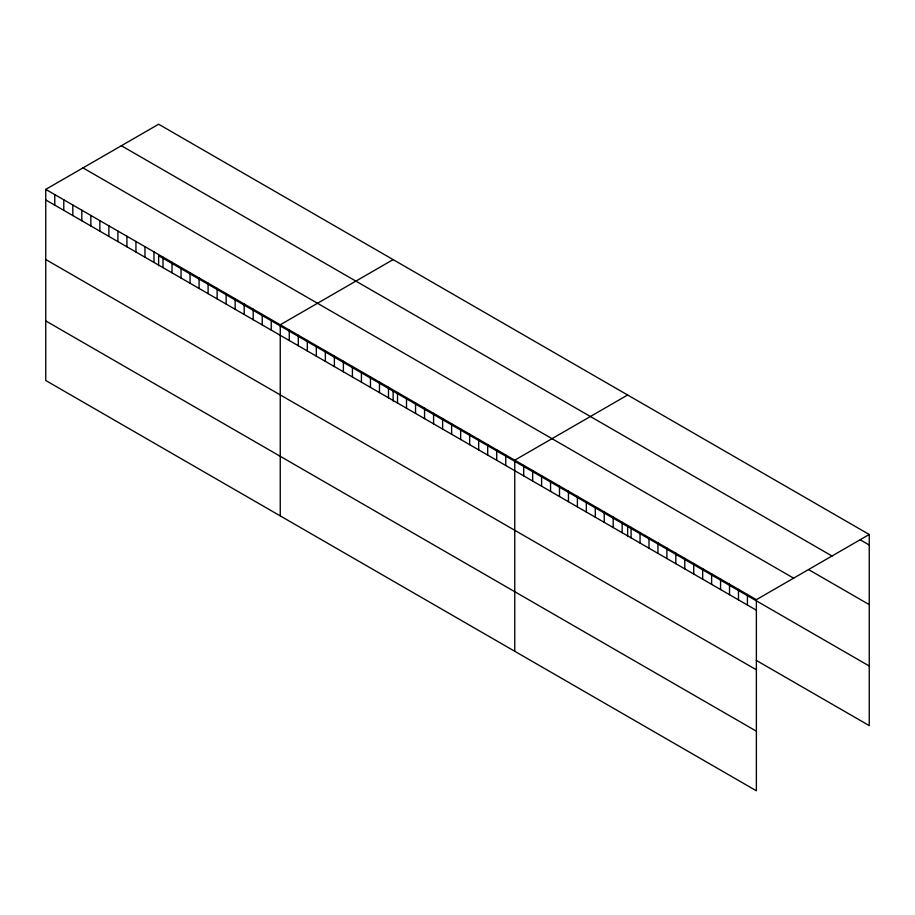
<?xml version="1.0" encoding="UTF-8"?>
<svg xmlns="http://www.w3.org/2000/svg" width="915" height="915" viewBox="0 0 915 915"><rect width="100%" height="100%" fill="white"/><g stroke="black" fill="none" stroke-linecap="round" stroke-linejoin="round"><path stroke-width="1.37" d="M45.75 189.394L756.373 599.668L756.373 790.777L45.75 380.503L45.75 189.394L158.627 124.223L869.25 534.497L869.25 725.606L756.27 660.378M393.13 259.608L280.253 324.779L280.253 515.888M627.644 395.006L514.756 460.176L514.756 651.286M756.373 599.668L869.25 534.497M860.306 539.861L869.25 545.031M121.375 145.725L831.998 556M808.849 569.748L869.25 604.621M83.002 167.891L793.625 578.166M869.25 666.017L158.627 255.743L158.627 265.67M45.75 199.928L756.373 610.202M45.75 259.517L756.373 669.791M45.75 320.913L756.373 731.188M747.418 594.498L747.418 605.032M738.474 589.329L738.474 599.863M729.53 584.17L729.53 594.704M720.574 579.001L720.574 589.535M711.63 573.831L711.63 584.365M702.674 568.673L702.674 579.206M693.73 563.503L693.73 574.037M684.786 558.333L684.786 568.867M675.83 553.175L675.83 563.709M666.886 548.005L666.886 558.539M657.931 542.835L657.931 553.369M648.987 537.665L648.987 548.199M640.043 532.507L640.043 543.041M631.087 527.337L631.087 537.871M627.644 526.525L627.644 536.453M622.143 522.168L622.143 532.702M613.199 517.009L613.199 527.543M604.243 511.84L604.243 522.374M595.299 506.67L595.299 517.204M586.343 501.5L586.343 512.034M577.399 496.342L577.399 506.876M568.455 491.172L568.455 501.706M559.5 486.002L559.5 496.536M550.556 480.844L550.556 491.378M541.6 475.674L541.6 486.208M532.656 470.504L532.656 481.038M523.712 465.346L523.712 475.88M505.743 454.972L505.743 465.506M496.719 449.757L496.719 460.291M487.706 444.553L487.706 455.087M478.682 439.349L478.682 449.883M469.658 434.133L469.658 444.667M460.645 428.929L460.645 439.463M451.621 423.725L451.621 434.259M442.608 418.521L442.608 429.055M433.584 413.306L433.584 423.839M424.56 408.101L424.56 418.635M415.547 402.897L415.547 413.431M406.523 397.682L406.523 408.216M397.51 392.478L397.51 403.012M393.13 391.128L393.13 401.067M388.486 387.274L388.486 397.808M379.473 382.07L379.473 392.604M370.449 376.854L370.449 387.388M361.425 371.65L361.425 382.184M352.412 366.446L352.412 376.98M343.388 361.231L343.388 371.765M334.375 356.026L334.375 366.56M325.351 350.822L325.351 361.356M316.327 345.618L316.327 356.152M307.314 340.403L307.314 350.937M298.29 335.199L298.29 345.733M289.277 329.995L289.277 340.529M271.24 319.575L271.24 330.109M262.216 314.371L262.216 324.905M253.192 309.167L253.192 319.701M244.179 303.952L244.179 314.486M235.155 298.748L235.155 309.281M226.142 293.543L226.142 304.077M217.118 288.328L217.118 298.862M208.094 283.124L208.094 293.658M199.081 277.92L199.081 288.454M190.057 272.716L190.057 283.25M181.044 267.5L181.044 278.034M172.02 262.296L172.02 272.83M163.007 257.092L163.007 267.626M153.983 251.877L153.983 262.411M144.959 246.673L144.959 257.207M135.946 241.469L135.946 252.002M126.922 236.264L126.922 246.798M117.909 231.049L117.909 241.583M108.885 225.845L108.885 236.379M99.861 220.641L99.861 231.175M90.848 215.425L90.848 225.959M81.824 210.221L81.824 220.755M72.811 205.017L72.811 215.551M63.787 199.813L63.787 210.347M54.774 194.598L54.774 205.132"/></g></svg>
